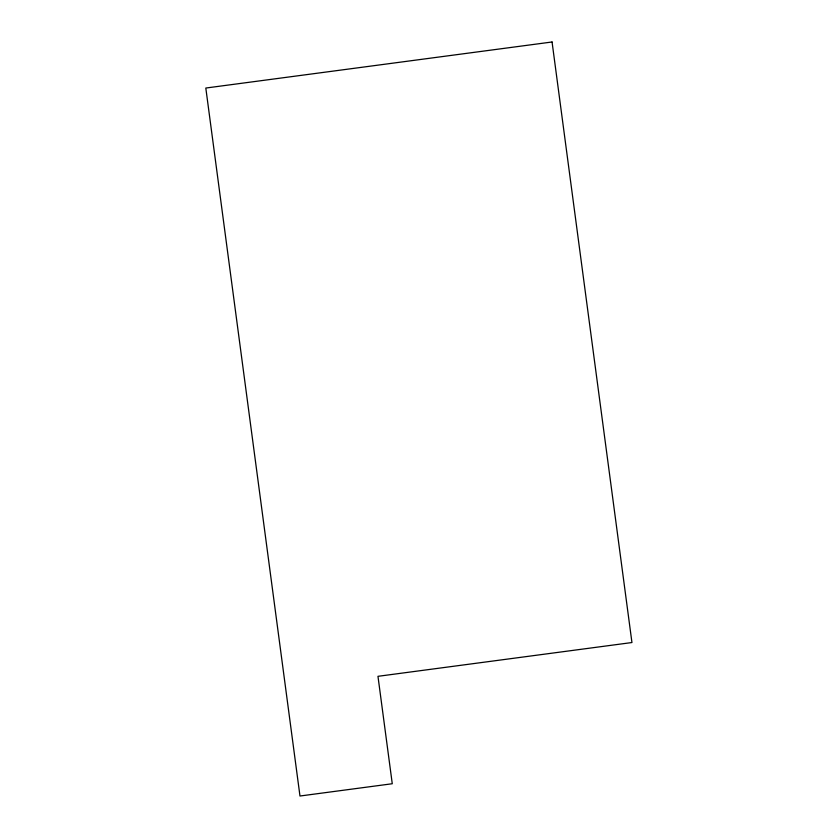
<?xml version="1.0" encoding="UTF-8"?>
<svg xmlns="http://www.w3.org/2000/svg" width="838" height="838" viewBox="0 0 838 838"><rect width="100%" height="100%" fill="white"/><g stroke="black" fill="none" stroke-linecap="round" stroke-linejoin="round"><path stroke-width="1.26" d="M552.064 41.984L205.813 88.042L299.973 796.016L392.268 783.74L377.969 676.318L631.946 642.537L552.064 41.984"/></g></svg>
